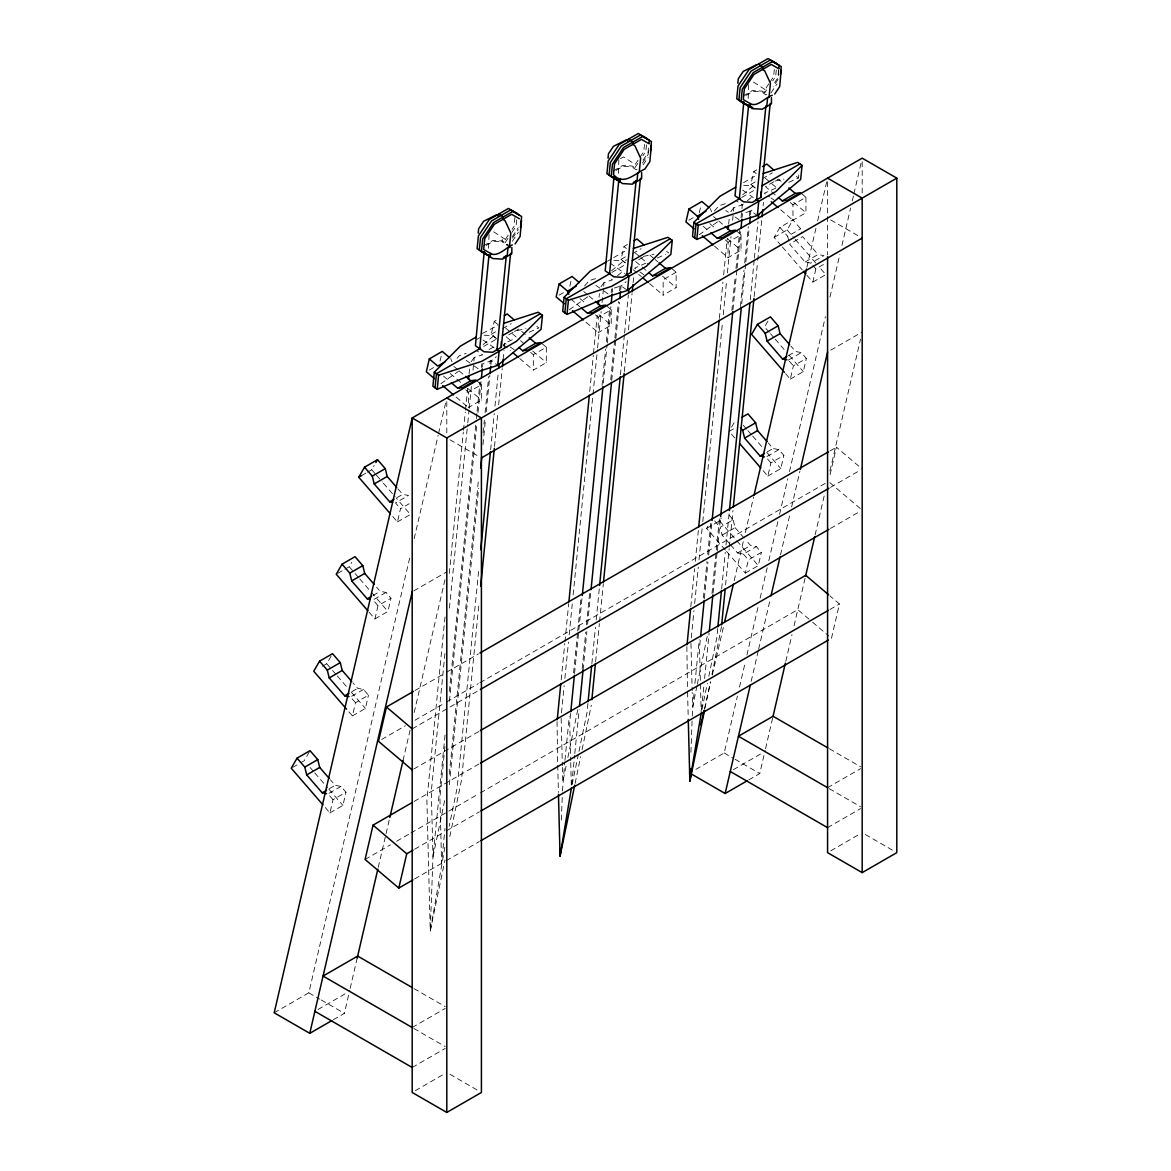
<?xml version="1.0" encoding="UTF-8"?>
<svg xmlns="http://www.w3.org/2000/svg" width="1171" height="1171" viewBox="0 0 1171 1171"><rect width="100%" height="100%" fill="white"/><g stroke="black" fill="none" stroke-linecap="round" stroke-linejoin="round"><path stroke-width="0.75" stroke-dasharray="5 3.75" d="M561.377 819.993L562.387 792.869M562.446 791.069L564.759 762.014M690.919 752.28L692.193 717.925M692.251 716.125L694.213 690.714M445.009 616.985L426.888 800.13L430.24 931.091L444.951 860.056M449.313 573.468L463.306 432.04M463.496 430.225L465.282 412.09M465.473 410.274L467.624 388.509M469.059 374.003L469.6 368.572M444.951 653.462L431.294 791.479L432.977 856.967L430.24 931.091L444.848 847.218M449.444 608.071L467.595 424.649M467.785 422.833L469.044 410.128M469.22 408.313L471.371 386.518M472.996 370.168L473.713 362.908M473.889 361.092L474.255 357.462L482.672 354.813L476.216 350.29M489.054 234.581L488.527 249.145M445.039 735.066L432.977 856.967L444.965 799.046M449.357 691.402L476.187 420.316M476.377 418.501L476.904 413.041M477.095 411.211L479.978 382.112M481.413 367.548L481.779 363.918M444.936 746.674L439.901 797.524L441.584 863.012L444.995 828.439M449.43 701.283L476.743 425.249M478.002 412.529L481.061 381.658M482.496 367.138L482.862 363.508L491.278 360.858L496.358 356.657M449.327 774.221L478.617 478.222M483.111 432.816L484.37 420.111M485.087 412.851L488.688 376.52M489.946 363.815L490.298 360.185M510.629 247.784L502.022 241.738L502.257 239.396M449.327 784.775L478.676 488.219M482.994 444.556L485.511 419.072M486.228 411.797L489.829 375.408M490.912 364.503L491.278 360.858L497.734 365.381M508.258 235.108L505.404 239.411L505.067 242.734L508.068 238.24M478.602 571.433L457.202 787.527L449.21 826.155M490.634 449.752L494.235 413.436M494.952 406.176L498.363 371.675M514.889 217.513L513.996 226.515L512.078 229.384M516.689 219.855L516.06 226.237L512.064 232.239M478.719 606.066L461.506 780.135L449.357 838.743M494.513 446.502L497.924 412.046M498.641 404.8L502.242 368.528M503.135 359.468L504.028 350.392M504.203 348.592L504.745 343.147L514.508 338.785M557.045 721.556L557.674 763.375M561.172 679.853L564.759 643.582M564.949 641.767L568.711 603.694M589.716 391.538L593.302 355.281M593.477 353.466L597.254 315.38M599.04 297.258L599.406 293.628M561.465 712.905L564.159 685.664M564.876 678.404L568.477 642.089M569.194 634.814L572.253 603.943M573.146 594.868L597.415 349.705M597.591 347.889L601.177 311.574M602.084 302.499L603.519 287.964M603.694 286.148L604.06 282.518L612.477 279.869L609.901 278.054M618.859 159.637L618.332 174.201M564.949 760.199L569.267 716.535M573.585 672.857L577.552 632.838M577.727 631.023L580.962 598.264M602.04 385.391L605.641 349.017M606.358 341.727L609.784 307.168M611.218 292.604L611.584 288.974M570.599 713.505L569.706 722.58L570.687 760.784M574.566 673.545L578.694 631.784M578.869 629.969L582.104 597.283M603.314 382.99L607.09 344.86M607.266 343.044L610.867 306.714M612.301 292.194L612.667 288.564M582.192 668.407L585.778 632.091M586.495 624.831L589.73 592.145M610.764 379.667L614.716 339.722M614.892 337.907L618.493 301.576M619.576 290.686L620.293 283.426M613.326 170.878L622.694 165.462L632.399 166.062L637.024 169.312L636.131 169.824L631.828 166.809L632.062 164.452M571.741 784.424L574.624 755.324M574.8 753.495L579.133 709.831M583.085 669.812L586.876 631.593M587.593 624.319L590.652 593.39M611.716 380.516L615.683 340.498M615.858 338.682L619.459 302.294M620.718 289.559L621.084 285.914L626.163 281.713M638.063 160.178L635.209 164.467L634.872 167.79L637.873 163.296M587.915 703.508L587.022 712.583L578.65 752.968M591.867 663.562L595.468 627.232M596.185 619.971L599.42 587.286M620.44 374.822L624.392 334.862M624.582 333.047L628.359 294.916M644.504 144.37L643.801 151.571L639.029 158.744M646.494 144.911L645.865 151.293L642.864 155.787M595.615 661.674L599.376 623.601M599.567 621.786L603.328 583.714M624.319 371.558L627.729 337.102M628.446 329.856L632.047 293.584M633.116 282.709L633.657 277.264M648.485 148.014L648.017 152.801L643.025 160.31M648.456 150.986L648.105 154.587L642.367 163.193M686.85 646.612L687.523 690.261M690.802 606.724L694.579 568.638M695.296 561.392L698.34 530.565M719.345 318.41L722.931 282.152M723.649 274.892L727.235 238.635M728.669 224.129L729.211 218.684M691.271 637.961L693.964 610.72M694.681 603.46L698.282 567.145M698.999 559.884L702.6 523.554M702.776 521.739L722.536 321.981M723.268 314.721L726.679 280.22M727.396 272.945L730.997 236.63M732.607 220.294L733.324 213.02M733.5 211.204L733.866 207.574L742.282 204.925L746.103 201.778M748.664 84.693L748.152 99.257M694.93 683.425L699.248 639.761M703.39 597.913L706.991 561.538M707.708 554.249L710.782 523.32M731.846 310.461L735.271 275.888M735.988 268.613L739.765 230.394M741.023 217.66L741.741 210.385M741.931 208.57L742.282 204.925L735.842 200.402M700.229 640.376L699.511 647.636L701.195 713.124M704.371 598.601L707.957 562.285M708.675 555.025L711.909 522.339M732.944 309.861L736.896 269.916M737.071 268.1L740.672 231.77M742.107 217.25L742.473 213.62M711.997 593.463L716.125 551.702M716.301 549.887L719.36 519.016M740.394 306.539L743.98 270.223M744.697 262.963L748.298 226.632M749.381 215.742L750.099 208.482M743.131 95.934L752.514 90.518L762.204 91.118L766.829 94.368L765.936 94.88L761.633 91.865L761.867 89.508M701.546 709.48L703.888 685.84M704.62 678.551L709.114 633.072M713.08 593.038L717.033 553.019M717.223 551.204L720.458 518.446M741.711 303.757L745.664 263.738M745.854 261.909L749.264 227.35M750.538 214.615L750.889 210.97L754.695 207.823M768.835 83.8L765.014 89.523L764.678 92.846L768.674 86.844M717.721 628.564L716.828 637.639L708.821 676.267M721.673 588.618L725.273 552.288M725.991 545.027L729.226 512.342M750.245 299.878L754.212 259.918M754.387 258.103L757.974 221.787M774.324 69.426L773.607 76.627L769.786 82.365M776.3 69.967L775.67 76.349L772.67 80.858M721.468 626.631L711.924 674.657M725.596 584.915L729.182 548.657M729.372 546.842L732.958 510.571M754.139 296.614L757.549 262.158M757.725 260.343L761.677 220.455M763.111 205.95L763.463 202.32M778.613 69.894L777.822 77.857L772.831 85.366M778.803 70.641L777.91 79.643L773.138 86.815M788.756 182.339L798.505 177.977L799.032 172.693M566.047 766.229L562.783 782.023L562.402 767.473M567.876 757.447L578.415 706.552M572.107 784.555L578.298 754.724M575.122 783.34L580.64 756.7M582.119 749.601L591.311 705.191M696.95 686.016L692.588 707.079L692.222 692.529M697.316 684.259L708.221 631.608M701.927 709.611L707.372 683.279M704.927 708.396L710.446 681.756M325.245 807.507L329.944 812.923L333.003 799.705L345.987 792.211L340.981 786.429L335.184 785.317L330.412 779.813M348.914 711.866L352.442 715.92L355.501 702.702L368.484 695.208L363.493 689.441L357.682 688.314L352.925 682.825M369.07 612.155L374.94 618.932L377.999 605.714L390.982 598.22L385.991 592.438L380.18 591.326L376.608 587.198M392.739 516.513L397.437 521.929L400.497 508.712L409.162 503.72M440.047 361.063L441.54 354.637M329.944 812.923L342.913 805.428L345.987 792.211M352.442 715.92L365.411 708.426L368.484 695.208M374.94 618.932L387.923 611.438L390.982 598.22M274.204 1012.798L308.822 992.818L410.026 556.488M414.168 538.675L438.13 435.378M438.54 433.592L445.975 401.536M496.665 338.917L491.235 334.306L494.206 321.44L497.104 319.771M333.369 1019.707L344.391 1013.354L349.748 990.212M350.173 988.426L357.667 956.078M378.248 867.374L385.683 835.318M386.093 833.547L389.811 817.519M403.029 760.55L410.04 730.294M414.183 712.48L445.156 578.972M569.853 286.119L571.346 279.693M625.109 262.831L621.04 259.362L624.026 246.496L628.344 243.992M699.292 212.785L700.785 206.359M754.914 187.887L750.845 184.418L753.831 171.552L756.715 169.883M704.459 708.865L710.651 682.151M712.305 675.023L723.458 626.939M734.202 580.64L743.292 541.456M745.356 532.556L753.612 496.928M806.907 267.193L815.997 228.008M817.651 220.895L826.741 181.71M726.562 551.424L745.312 573.102L748.386 559.884L761.37 552.39L756.364 546.608L750.567 545.496L745.795 539.992M763.126 470.683L767.825 476.099L770.884 462.882L783.867 455.387L778.876 449.62L773.065 448.508L768.308 443.004M785.624 373.695L790.323 379.111L793.382 365.894L806.365 358.399L801.374 352.617L795.563 351.505L790.806 346.001M806.951 275.346L812.82 282.109L815.88 268.891L825.979 263.065M745.312 573.102L758.296 565.608L761.37 552.39M767.825 476.099L780.794 468.605L783.867 455.387M790.323 379.111L803.306 371.617L806.365 358.399M695.881 769.347L724.205 752.997L737.423 696.013M739.487 687.099L745.268 662.171M746.922 655.043L758.486 605.173M760.14 598.059L767.166 567.774M768.82 560.66L777.91 521.476M779.564 514.347L787.82 478.734M789.474 471.606L825.409 316.668M829.961 297.068L839.87 254.327M841.934 245.427L850.614 208.028M852.268 200.9L853.513 195.557M853.922 193.786L861.358 161.73M751.167 681.361L758.193 651.091M758.603 649.32L770.167 599.464M780.486 554.966L789.986 514.01M791.64 506.897L799.895 471.284M748.752 779.886L759.774 773.533L765.131 750.391M765.556 748.606L773.05 716.257M785.785 661.381L791.977 634.667M794.04 625.768L805.194 577.698M815.104 534.971L824.604 494.03M829.976 470.888L860.539 339.151M830.093 474.636L836.46 447.19L862.178 469.059M831.469 638.283L839.431 603.973L830.005 595.951M503.442 346.104L504.745 343.147L508.785 345.972M367.401 472.235L371.719 469.747L374.208 465.429M344.889 569.238L349.221 566.735L351.71 562.431M322.391 666.226L326.724 663.737L331.7 655.116M309.203 752.119L304.226 760.726L299.893 763.229M781.159 245.544L774.119 237.42L779.93 227.364L792.913 219.87L800.657 228.813L801.813 233.497M774.119 237.42L787.102 229.926L792.913 219.87M767.927 321.176L764.604 326.914L769.288 332.33M731.612 427.093L734.934 421.355M725.391 550.077L706.625 528.399L709.114 524.096M706.625 528.399L719.609 520.905L721.263 518.036M512.21 236.747L518.211 227.745M512.561 238.137L518.299 229.531M512.371 241.255L518.358 232.253M643.172 164.818L648.163 157.309M770.986 92.875L776.973 83.873M471.166 361.707L474.255 357.462M600.972 286.763L604.06 282.518M730.777 211.819L733.866 207.574M457.071 358.253L459.383 355.574L466.117 353.466M584.578 285.973L589.189 280.63L595.922 278.522M714.383 211.029L718.994 205.686L727.411 203.051M483.052 344.64L493.986 335.594L496.68 337.482M489.024 349.573L494.85 346.382M611.496 270.823L623.806 260.65L627.363 259.874M617.556 275.668L621.362 272.521L624.67 271.452M742.677 194.752L753.612 185.706M747.361 200.739L751.167 197.577L754.475 196.508M440.896 383.693L458.447 371.353M569.238 309.788L589.701 295.385M699.058 234.844L718.057 221.465M620.425 158.729L623.543 156.929L635.209 164.467M483.521 245.822L492.889 240.406L502.593 241.006L509.37 245.764M486.185 245.383L493.401 241.226L502.022 241.738M615.99 170.439L623.206 166.282L631.828 166.809M745.795 95.495L753.012 91.338L761.633 91.865M506.326 244.768L507.219 244.256M482.335 333.457L498.378 325.084M607.427 261.25L612.14 258.513M613.721 257.605L624.729 251.253M743.526 182.661L754.534 176.309M476.875 339.37L479.773 337.702M429.215 370.109L433.533 367.606M491.235 334.306L495.553 331.803M559.021 295.165L564.788 291.842M621.04 259.362L626.807 256.025M688.826 220.221L693.144 217.718M750.845 184.418L756.612 181.081M502.637 328.597L511.288 323.606M632.442 253.653L641.093 248.662M762.248 178.709L772.348 172.884M483.652 346.47L496.241 339.195M611.877 272.433L624.465 265.158M741.697 197.489L755.851 189.307M513.059 332.301L505.857 336.472L511.039 340.878M514.508 331.466L518.826 328.978L525.311 334.482M638.546 259.86L642.864 257.357M481.413 384.674L481.413 400.072L468.429 407.567L468.429 392.168L481.413 384.674L475.982 380.048M546.315 347.202L546.315 362.615L533.332 370.109L533.332 354.696L546.315 347.202L540.885 342.591M611.218 309.73L611.218 325.143L598.249 332.637L598.249 317.224L611.218 309.73L605.788 305.119M676.121 272.257L663.152 279.752L663.152 295.165L676.121 287.671L676.121 272.257L672.052 268.803M741.023 234.786L741.023 250.199L728.055 257.693L728.055 242.28L741.023 234.786L735.593 230.175M805.941 197.314L805.941 212.727L792.957 220.221L792.957 204.808L805.941 197.314L800.496 192.703M361.619 475.572L365.952 473.069M788.83 240.992L787.673 236.308L800.657 228.813M396.91 497.66L402.678 494.323L408.489 495.45L395.505 502.945L400.497 508.712M805.077 262.011L818.061 254.517L823.872 255.629L810.888 263.124L805.077 262.011L789.605 244.124L802.589 236.63L818.061 254.517M397.437 521.929L410.421 514.435L396.34 498.187M812.82 282.109L825.804 274.614L818.763 266.49M337.687 573.395L343.454 570.072M372.964 595.483L380.18 591.326M788.346 355.662L795.563 351.505M385.991 592.438L373.007 599.933L377.999 605.714M788.39 360.112L801.374 352.617M413.758 590.916L446.795 571.843M830.722 350.188L862.178 332.022M729.123 431.411L734.89 428.074M351.915 691.651L357.682 688.314M767.298 451.83L773.065 448.508M363.493 689.441L350.51 696.935L355.501 702.702M778.876 449.62L765.893 457.114L770.884 462.882M414.973 690.524L445.082 673.149M446.663 672.227L478.354 653.93M830.122 450.85L836.46 447.19M292.677 767.386L298.459 764.063M729.255 543.359L722.112 535.118L720.165 527.287L733.148 519.792L727.63 513.41M722.112 535.118L735.081 527.623L733.148 519.792M381.673 739.472L405.429 725.742M414.944 720.253L445.053 702.878M446.634 701.956L478.324 683.659M479.905 682.752L825.321 483.316M412.192 728.86L478.734 690.436M830.488 487.356L860.597 469.981M329.417 788.639L335.184 785.317M730.441 544.735L737.584 552.99L750.567 545.496M340.981 786.429L328.012 793.923L333.003 799.705M737.584 552.99L743.395 554.103L756.364 546.608M413.773 769.025L478.734 731.509M830.488 528.428L860.597 511.039M414.11 801.432L478.851 764.063M365.089 859.455L390.367 844.862M396.676 841.217L409.308 833.913M410.889 833.005L478.793 793.806M480.373 792.899L797.788 609.637L811.254 621.098M414.636 849.224L444.643 831.893M446.224 830.986L479.378 811.84M829.961 609.447L839.431 603.973M414.578 878.967L444.585 861.651M446.166 860.729L479.32 841.583M318.029 1009.49L347.919 992.232M733.412 769.669L763.302 752.411M412.192 1027.509L445.229 1008.436M827.575 787.688L860.612 768.615M412.192 1067.484L445.229 1048.411M827.575 827.663L860.612 808.59M415.339 1090.655L445.229 1073.383M830.722 850.834L860.612 833.576M775.744 188.165L764.356 193.259L769.742 197.035M645.938 263.109L634.55 268.203L638.59 271.028M657.326 258.015L665.45 254.37M529.146 332.227L538.894 327.865L536.742 326.343M745.839 212.551L750.889 210.97L757.344 215.508M614.351 288.037L621.084 285.914L627.539 290.437M774.982 181.081L783.897 179.163M643.391 256.42L654.091 254.107M517.158 330.588L526.057 328.656M743.702 185.311L752.338 185.838L755.207 187.843M613.897 260.255L622.533 260.782L625.402 262.787M484.091 335.199L492.728 335.726L495.596 337.731M830.722 219.928L859.031 236.279M449.942 439.769L478.266 456.119M829.346 748.752L860.626 766.8M829.229 788.654L860.612 806.775M724.205 752.997L733.485 758.354M735.022 759.247L759.774 773.533M865.325 834.484L893.649 850.834M413.963 988.573L445.243 1006.621M413.846 1028.475L445.229 1046.596M308.822 992.818L319.639 999.068M321.191 999.961L344.391 1013.354M449.942 1074.29L478.266 1090.655M765.014 89.523L753.348 81.985M796.368 176.455L798.505 177.977M771.089 197.972L775.114 200.812M742.604 190.083L753.363 197.636M725.713 210.414L728.406 212.302M735.125 217.016L739.15 219.855M666.548 251.399L668.7 252.921M639.937 271.979L645.309 275.756M610.106 263.138L624.904 273.516M595.907 285.358L599.933 288.183M603.973 291.023L608.012 293.848M493.738 231.873L505.404 239.411M510.132 346.923L515.503 350.7M482.994 339.971L495.099 348.46M466.102 360.302L470.127 363.127M474.167 365.967L478.192 368.792M781.042 181.285L778.452 179.09L765.468 186.584L777.12 196.494M765.175 178.08L770.62 182.691M771.967 183.847L778.759 189.629M793.704 202.334L805.941 212.727M753.831 171.552L756.232 173.601M790.235 202.495L792.957 204.808M780.72 209.829L792.957 220.221M713.549 216.562L717.428 219.855M718.731 220.968L723.912 225.374M709.787 223.632L715.218 228.257M727.44 238.65L741.023 250.199M725.332 239.967L728.055 242.28M703.156 226.252L709.626 231.756M714.471 246.144L728.055 257.693M649.934 255.132L653.828 258.44M655.116 259.538L657.707 261.733M635.37 253.024L639.454 256.478M640.815 257.635L648.954 264.573M662.537 276.122L676.121 287.671M624.026 246.496L626.426 248.545M635.663 261.528L640.844 265.934M642.132 267.032L647.314 271.438M633.262 269.754L637.331 273.224M638.693 274.365L641.415 276.678M649.568 283.616L663.152 295.165M829.844 482.642L862.178 510.132M583.729 291.506L587.622 294.799M588.925 295.912L594.107 300.318M579.982 298.576L585.412 303.201M598.996 314.75L611.218 325.143M595.527 314.911L598.249 317.224M570.76 299L579.821 306.7M586.012 322.245L598.249 332.637M505.565 327.968L510.995 332.579M512.356 333.735L519.148 339.517M520.51 340.673L523.232 342.971M532.732 351.066L546.315 362.615M494.206 321.44L497.821 324.513M530.624 352.383L533.332 354.696M503.457 344.698L510.249 350.466M519.748 358.56L533.332 370.109M812.615 622.24L828.775 635.985M453.924 366.45L457.817 369.743M459.105 370.856L464.287 375.262M450.176 373.52L462.399 383.912M467.829 388.538L481.413 400.072M465.721 389.855L468.429 392.168M443.546 376.14L450.015 381.644M456.207 397.174L467.083 406.425M787.102 229.926L794.143 238.05M795.314 239.396L817.592 265.144M779.93 227.364L787.673 236.308M812.894 265.436L815.88 268.891M782.33 246.891L802.267 269.93M770.474 333.691L773.987 337.76M775.158 339.107L784.541 349.939M789.225 355.355L803.306 371.617M789.386 361.268L793.382 365.894M743.278 425.263L746.791 429.333M747.962 430.679L751.489 434.748M752.66 436.11L762.043 446.941M766.727 452.357L780.794 468.605M731.465 434.119L734.993 438.174M735.081 527.623L744.61 538.616M719.609 520.905L758.296 565.608M714.647 520.905L720.165 527.287M743.395 554.103L748.386 559.884M397.92 488.834L402.678 494.323M371.719 469.747L375.232 473.801M376.418 475.163L382.273 481.925M383.444 483.286L395.169 496.826M349.221 566.735L353.905 572.151M355.091 573.512L358.604 577.566M359.775 578.928L387.923 611.438M326.724 663.737L331.408 669.153M332.579 670.5L336.106 674.569M337.277 675.916L346.66 686.762M351.344 692.178L365.411 708.426M310.081 767.503L313.608 771.557M314.779 772.919L327.675 787.82M328.846 789.166L342.913 805.428M710.329 208.687L711.617 211.834M450.718 358.575L451.991 361.722M690.963 643.421L692.163 690.714M687.567 692.076L688.226 717.545M570.731 762.599L571.389 788.068M561.158 718.365L562.358 765.658M557.718 765.205L558.421 792.489M862.178 161.788L862.178 194.723M827.575 181.768L827.575 214.703M827.575 216.533L827.575 254.912M446.795 401.609L446.795 434.543"/><path stroke-width="1.5" d="M484.209 251.648L475.411 345.708L484.018 351.754L492.654 352.281L501.305 347.289L501.32 341.771M511.844 247.505L511.815 253.697L502.447 259.113L492.742 258.528L483.491 252.028M614.014 176.704L605.217 270.779L613.824 276.81L622.46 277.337L631.11 272.345L631.14 266.827M641.649 172.561L641.635 178.753L632.252 184.169L622.562 183.584L613.297 177.084M743.819 101.76L735.022 195.835L743.629 201.866L752.265 202.393L760.916 197.401L760.945 191.883M771.469 97.617L771.44 103.809L762.058 109.225L752.368 108.64L745.59 103.882M560.309 848.916L560.045 856.147L574.756 785.112M690.319 768.557L689.851 781.218L704.561 710.168M521.519 220.236L520.085 236.483L515.123 243.934M651.325 145.292L649.89 161.539L644.928 168.99C635.048 173.469 623.309 186.262 613.487 174.581L614.555 163.764L624.143 149.376L641.445 139.378L649.173 143.784M781.13 70.348L779.696 86.595L774.734 94.046M476.041 337.102L460.305 346.177L434.295 372.202L432.904 386.298L437.207 389.328L480.886 370.68L497.734 365.381L541.046 329.373L542.451 315.277L538.148 312.247L503.574 323.401M435.056 387.821L436.446 373.71L480.505 348.285M437.207 389.328L438.598 375.232L434.295 372.202M478.222 233.131L478.646 228.74L483.608 221.29L496.533 214.791L498.685 216.298M468.517 379.448L468.883 375.818M479.715 348.738L488.834 256.566M519.368 218.728L511.639 214.322L494.338 224.32L484.75 238.708L483.682 249.511L490.605 253.463L490.268 256.786L481.413 251.736L482.686 238.986L493.664 222.49L512.766 211.453L521.622 216.503L520.524 227.657M481.413 378.028L482.32 368.953M480.652 468.195L481.735 457.29M490.02 373.593L490.737 366.318M496.972 349.778L506.282 255.805L507.131 256.405L507.98 247.871L509.429 247.227L510.819 233.102L505.14 220.836L502.988 219.314L503.223 216.972L498.919 213.956M497.734 365.381L499.124 351.285L496.431 349.397M480.754 549.638L490.459 451.582M498.729 368.045L499.08 364.401M501.305 347.289L510.6 253.302M480.695 586.115L494.338 448.317M502.418 366.713L503.135 359.468M605.846 262.158L590.111 271.233L564.1 297.258L562.709 311.354L567.013 314.384L610.691 295.736L627.539 290.437L670.851 254.429L672.256 240.333L667.953 237.303L633.379 248.457M564.861 312.877L566.252 298.781L610.311 273.341M567.013 314.384L568.403 300.288L564.1 297.258M608.027 158.187L608.466 153.796L613.414 146.346L626.339 139.847L628.49 141.354M557.235 719.741L560.821 683.483M568.886 601.879L589.35 395.169M598.322 304.504L598.688 300.874M609.52 273.794L618.83 179.822L617.922 180.334L609.066 175.284L610.34 162.535L621.318 146.024L640.42 135.002L649.276 140.052L648.968 143.243M620.41 178.519L620.074 181.842L611.218 176.792L612.492 164.042L623.47 147.546L642.572 136.509L651.427 141.559L650.476 151.132M570.789 711.69L574.375 675.36M582.294 595.468L602.963 386.62M611.218 303.084L612.126 294.009M579.484 706.201L583.085 669.812M591.018 589.76L611.54 382.346M619.825 298.649L620.542 291.374M626.778 274.834L636.087 180.861L636.936 181.461L637.785 172.927L639.234 172.283L640.625 158.158L634.945 145.892L632.794 144.384L633.028 142.028L628.725 139.012M627.539 290.437L628.929 276.341L626.236 274.453M588.091 701.692L591.692 665.377M599.596 585.471L620.264 376.638M628.534 293.101L628.886 289.457M631.11 272.345L640.405 178.358M591.838 699.76L595.439 663.489M603.504 581.899L624.143 373.373M632.223 291.769L632.94 284.524M735.651 187.214L719.916 196.289L693.905 222.314L692.515 236.41L696.818 239.44L740.496 220.792L757.344 215.508L800.657 179.485L802.062 165.389L797.758 162.359L763.185 173.513M694.666 237.933L696.057 223.837L740.116 198.397M696.818 239.44L698.209 225.344L693.905 222.314M737.832 83.243L738.272 78.852L743.219 71.402L756.144 64.903M687.04 644.797L690.627 608.539M698.706 526.935L719.155 320.225M728.128 229.56L728.494 225.93M739.325 198.85L748.635 104.878L747.742 105.39L738.886 100.34L740.145 87.591L751.123 71.094L770.225 60.058L779.081 65.108L778.774 68.299M778.978 68.84L771.25 64.434L753.948 74.432L744.361 88.82L743.292 99.637L750.216 103.575L749.894 106.898L741.038 101.848L742.297 89.098L753.275 72.602L772.377 61.565L781.233 66.615L780.442 74.593M700.595 636.746L704.181 600.416M712.1 520.524L732.768 311.676M741.038 228.14L741.931 219.065M709.289 631.257L712.89 594.868M720.633 516.631L741.345 307.402M749.63 223.705L750.348 216.43M756.583 199.89L765.893 105.917L766.756 106.517L767.591 97.983L769.04 97.339L770.43 83.214L764.751 70.948L762.599 69.44L762.833 67.084L758.53 64.068M757.344 215.508L758.735 201.397L756.056 199.524M717.896 626.748L721.497 590.433M729.401 510.527L749.894 303.509M758.34 218.157L758.706 214.527M760.916 197.401L770.211 103.414M721.658 624.816L725.244 588.545M733.309 506.955L753.948 298.429M762.028 216.825L762.745 209.58M571.389 788.068L560.045 856.147L558.465 794.304M701.195 713.124L689.851 781.218L688.27 719.36M449.503 357.55L442.287 351.417L429.303 358.911L426.332 371.778L434.47 378.701M827.575 256.742L827.575 852.649L862.178 872.629L896.796 852.649L896.796 178.138L862.178 158.158L412.192 417.959L274.204 1012.798L309.773 1033.334L412.192 591.823M413.392 691.446L386.459 706.991L378.496 741.302L412.192 769.933M412.529 802.355L373.051 825.145L365.089 859.455L398.784 888.086L412.997 879.875M357.184 958.156L377.838 869.145M389.811 817.519L403.029 760.55M398.784 888.086L406.747 853.776L413.056 850.131M579.323 282.606L572.092 276.473L559.123 283.968L556.137 296.834L564.276 303.757M709.128 207.662L701.897 201.529L688.929 209.024L685.943 221.89L694.096 228.813M690.407 769.42L689.587 772.977L725.156 793.514L747.186 780.794M700.741 724.893L704.049 710.651M724.703 621.596L733.383 584.197M754.036 495.157L806.497 268.979M725.156 793.514L750.348 684.918M770.986 595.907L780.076 556.737M800.305 469.512L827.575 352.017M772.977 716.564L785.375 663.152M805.604 575.927L814.694 536.757M390.397 513.806L358.736 477.241L364.547 467.185L377.53 459.691L385.274 468.634L387.206 476.451L396.735 487.458M375.876 462.56L377.53 459.691M374.222 584.446L364.708 573.439L362.776 565.622L355.033 556.679L342.049 564.173L336.238 574.229L367.899 610.808M351.724 681.449L342.195 670.441L340.263 662.625L332.535 653.681L319.551 661.176L313.74 671.232L346.572 709.158M329.227 778.437L319.698 767.429L317.765 759.613L310.037 750.67L297.053 758.164L291.242 768.22L322.903 804.799M789.605 344.625L780.091 333.633L778.159 325.801L770.416 316.873L757.432 324.367L751.621 334.408L784.453 372.334M542.451 315.277L516.426 341.303L481.823 361.283L438.598 375.232M672.256 240.333L646.246 266.359L611.628 286.339L568.403 300.288M802.062 165.389L776.051 191.415L741.433 211.395L698.209 225.344M489.024 254.766L488.117 255.278L479.261 250.228L480.534 237.479L491.513 220.968L510.615 209.946L519.47 214.996M772.275 95.275C765.6 97.134 757.213 107.878 750.216 103.575M503.384 257.474L506.282 255.805M633.204 182.53L636.087 180.861M504.306 315.614L507.189 313.945L514.406 320.078M634.111 240.67L636.995 239.001L644.226 245.134M762.482 166.56L766.815 164.057L774.031 170.19M444.936 361.912L437.734 366.069L429.303 358.911M559.123 283.968L567.54 291.125L576.191 286.134M688.929 209.024L697.345 216.181L705.996 211.19M502.535 335.565L540.299 313.769M632.34 260.621L670.105 238.825M762.145 185.677L799.91 163.881M457.788 388.26L470.771 380.765L475.982 380.048L462.999 387.542L457.788 388.26L451.318 382.756M522.69 350.788L535.674 343.293L540.885 342.591L527.901 350.085L522.69 350.788L518.812 347.48M587.593 313.316L600.577 305.821L605.788 305.119L592.804 312.613L587.593 313.316L581.123 307.812M652.496 275.844L665.479 268.349L670.69 267.647L657.707 275.141L652.496 275.844L648.617 272.536M717.399 238.372L730.382 230.877L735.593 230.175L722.609 237.669L717.399 238.372L710.929 232.868M782.316 200.9L795.285 193.405L800.496 192.703L787.512 200.197L782.316 200.9L778.422 197.592M358.736 477.241L361.619 475.572M392.607 502.388L389.694 501.817L374.222 483.945L372.29 476.129L385.274 468.634M446.795 397.979L481.413 417.959L481.413 1092.47L446.795 1112.45L412.192 1092.47L412.192 417.959L446.795 437.954L896.796 178.138M374.222 483.945L387.206 476.451M389.694 501.817L394.027 499.329M481.413 457.934L862.178 238.108M370.109 599.376L367.196 598.82L351.724 580.933L349.792 573.117L362.776 565.622M786.941 359.834L782.579 358.999L767.107 341.127L765.175 333.296L778.159 325.801M351.724 580.933L364.708 573.439M767.107 341.127L780.091 333.633M367.196 598.82L371.529 596.317M782.579 358.999L786.912 356.496M742.151 417.198L747.918 413.861L755.646 422.804L757.578 430.621L767.107 441.628M349.06 696.657L344.698 695.808L329.227 677.936L327.295 670.119L340.263 662.625M764.443 456.836L760.081 456.002L744.61 438.115L742.677 430.299L755.646 422.804M329.227 677.936L342.195 670.441M744.61 438.115L757.578 430.621M344.698 695.808L349.031 693.32M760.081 456.002L764.414 453.499M479.934 653.023L828.526 451.757M326.548 793.645L322.201 792.811L306.729 774.924L304.782 767.107L317.765 759.613M306.729 774.924L319.698 767.429M480.315 689.529L828.907 488.278M322.201 792.811L326.533 790.308M480.315 730.602L828.907 529.336M480.432 763.141L805.75 575.327L828.658 594.809M480.959 810.932L828.38 610.354M480.9 840.676L828.321 640.098M309.773 1033.334L331.803 1020.614M776.929 63.6L768.074 58.55L748.986 69.572L737.993 86.083L736.735 98.832L744.112 103.033M647.124 138.544L638.268 133.494L619.166 144.516L608.188 161.027L606.929 173.776L615.77 178.826M517.319 213.488L508.463 208.438L489.361 219.46L478.383 235.971L477.109 248.72L485.965 253.77M827.575 178.138L862.178 198.133L862.178 872.629M827.78 747.845L773.05 716.257L738.433 736.237L827.575 787.688M730.265 771.484L827.575 827.663M412.397 987.665L357.667 956.078L323.05 976.058L412.192 1027.509M314.882 1011.305L412.192 1067.484M750.069 105.873L752.938 107.893M490.605 253.463C497.47 257.752 506.97 246.861 512.342 244.915M788.815 187.902L795.285 193.405M771.221 201.734L778.012 207.516M725.2 226.471L730.382 230.877M702.234 235.752L713.11 244.988M659.01 262.846L665.479 268.349M642.777 277.834L648.207 282.46M595.395 301.415L600.577 305.821M572.429 310.696L583.304 319.932M529.204 337.79L535.674 343.293M512.957 352.778L518.402 357.404M465.59 376.359L470.771 380.765M442.623 385.64L453.499 394.876M386.459 706.991L412.192 728.86M373.051 825.145L406.747 853.776M803.438 271.277L805.78 273.985M757.432 324.367L765.175 333.296M740.467 427.737L742.677 430.299M739.677 443.604L760.784 467.976M364.547 467.185L372.29 476.129M342.049 564.173L349.792 573.117M319.551 661.176L327.295 670.119M297.053 758.164L304.782 767.107M697.345 216.181L698.633 219.328M567.54 291.125L568.828 294.272M446.795 437.954L446.795 1112.45"/></g></svg>
